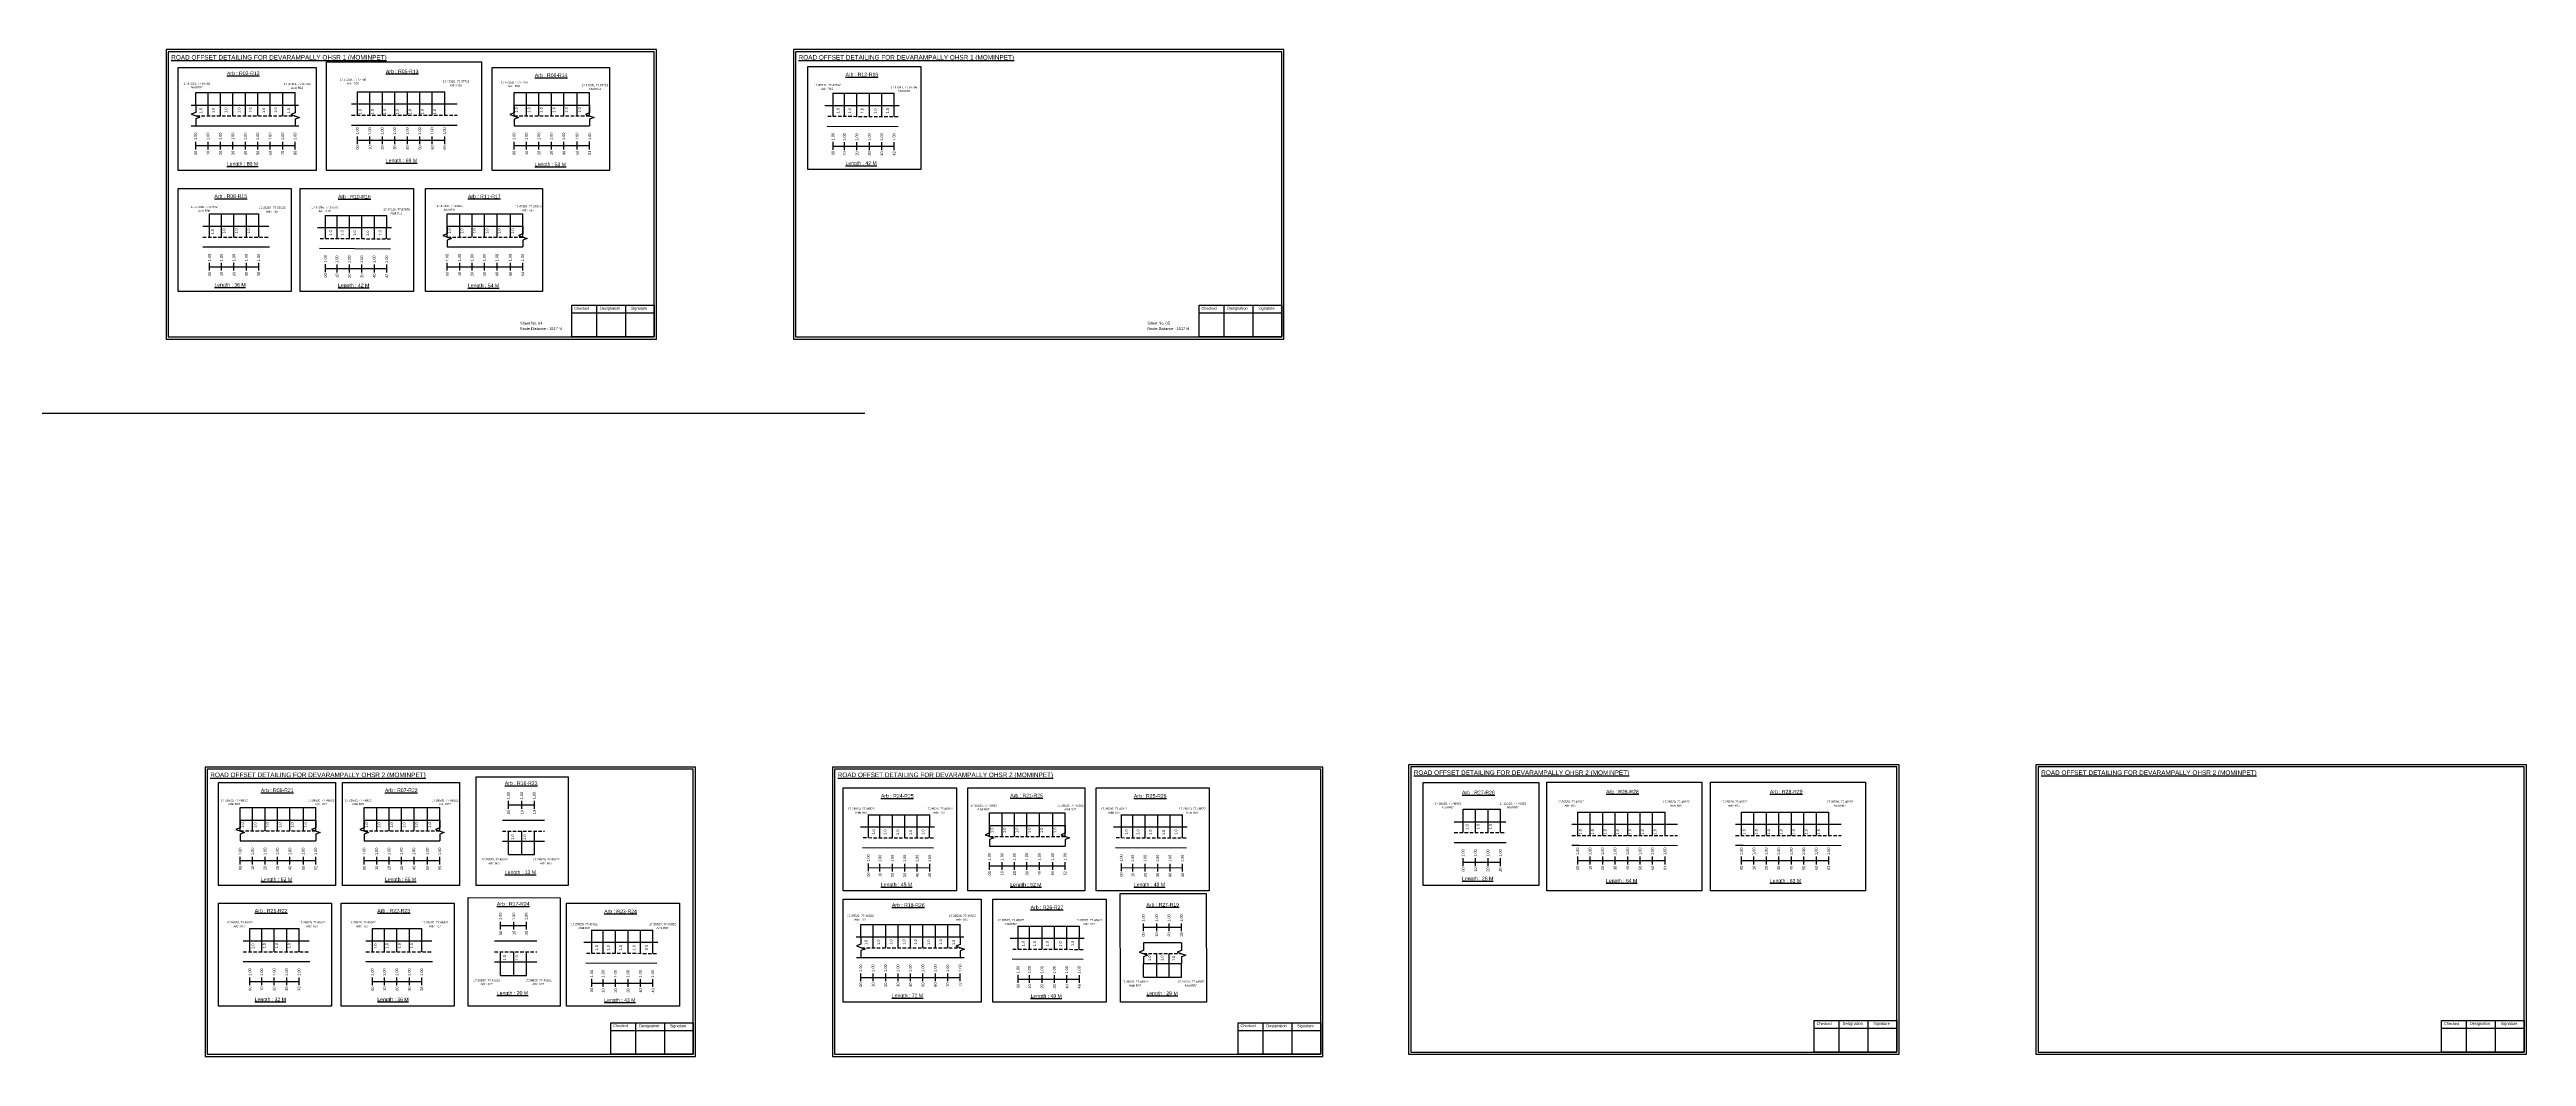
# Model space of a CAD drawing. Header units: inches. Extents: x -117 to 51867, y -12715 to 3423.
# Drawn here: x 16415 to 19124, y -3161 to -2059 of the extents above; entities that cross this region are included whole.
import ezdxf

# ---------------------------------------------------------------- set-up
doc = ezdxf.new("R2010")
doc.units = ezdxf.units.IN
doc.header["$MEASUREMENT"] = 0
doc.linetypes.add('DASHED2', pattern=[0.375, 0.25, -0.125])
doc.layers.add('PDF_Geometry', color=7, linetype='Continuous')
doc.layers.add('PDF_Text', color=5, linetype='Continuous')
doc.styles.add('PDF Arial', font='arial.ttf')
doc.styles.get("Standard").update_dxf_attribs({"font": 'arial.ttf'})

msp = doc.modelspace()

# ---------------------------------------------------------------- linework, layer by layer
at = {"color": 5}
for p, q in [((16574.5, -2106.6), (16683.3, -2106.6)), ((16751.5, -2105.8), (16846.9, -2105.8)), ((16922.8, -2106.6), (17005.4, -2106.6)), ((17271.6, -2107.3), (17338.6, -2107.3)), ((16589.7, -2239.2), (16643.6, -2239.2)), ((16716.6, -2241.1), (16783.5, -2241.1)), ((16849.7, -2239.2), (16932.3, -2239.2)), ((16623.2, -2889), (16705.9, -2889)), ((16758.9, -2889), (16841.6, -2889)), ((17310.4, -2896.7), (17377.3, -2896.7)), ((17442.9, -2894.8), (17525.5, -2894.8)), ((17587, -2896.7), (17653.9, -2896.7)), ((17960.8, -2890.8), (18001.6, -2890.8)), ((18086.2, -2893.9), (18181.6, -2893.9)), ((18265.2, -2893.9), (18360.7, -2893.9)), ((16916.7, -2940.3), (16944.9, -2940.3)), ((16633.8, -3021.1), (16687.7, -3021.1)), ((16768, -3021.1), (16821.8, -3021.1)), ((17007.7, -3023), (17074.6, -3023)), ((17302, -3016.7), (17410.8, -3016.7)), ((17474.1, -3018.6), (17541, -3018.6)), ((16908, -3072.5), (16936.2, -3072.5)), ((17611, -3074.3), (17652.9, -3074.3))]:
    msp.add_line(p, q, dxfattribs=at)
for p, q in [((16574.5, -2120.2), (16574.5, -2106.6)), ((16588.1, -2132.1), (16588.1, -2106.6)), ((16601.7, -2132.1), (16601.7, -2106.6)), ((16615.3, -2132.1), (16615.3, -2106.6)), ((16628.9, -2132.1), (16628.9, -2106.6)), ((16642.5, -2132.1), (16642.5, -2106.6)), ((16656.1, -2132.1), (16656.1, -2106.6)), ((16669.7, -2132.1), (16669.7, -2106.6)), ((16683.3, -2120.2), (16683.3, -2106.6)), ((16751.5, -2131.3), (16751.5, -2105.8)), ((16765.1, -2131.3), (16765.1, -2105.8)), ((16778.7, -2131.3), (16778.7, -2105.8)), ((16792.3, -2131.3), (16792.3, -2105.8)), ((16806.1, -2131.3), (16806.1, -2105.8)), ((16819.7, -2131.3), (16819.7, -2105.8)), ((16833.3, -2131.3), (16833.3, -2105.8)), ((16846.9, -2131.3), (16846.9, -2105.8)), ((16922.8, -2132.1), (16922.8, -2106.6)), ((16936.4, -2132.1), (16936.4, -2106.6)), ((16950, -2132.1), (16950, -2106.6)), ((16963.6, -2132.1), (16963.6, -2106.6)), ((16977.2, -2132.1), (16977.2, -2106.6)), ((16991.8, -2132.1), (16991.8, -2106.6)), ((17005.4, -2132.1), (17005.4, -2106.6)), ((17271.6, -2132.5), (17271.6, -2107)), ((17284.2, -2132.6), (17284.2, -2107.3)), ((17297.8, -2132.6), (17297.8, -2107.3)), ((17311.4, -2132.6), (17311.4, -2107.3)), ((17325, -2132.8), (17325, -2107.3)), ((17338.3, -2132.8), (17338.6, -2107.3)), ((16569.5, -2120.2), (16687.1, -2120.2)), ((16860.5, -2119.4), (16745.1, -2119.4)), ((16922.8, -2120.2), (17005.4, -2120.2)), ((17343.8, -2120.9), (17262.8, -2120.9)), ((16569.6, -2142.9), (16687.4, -2142.9)), ((16745.1, -2142.1), (16753.1, -2142.1)), ((16753.1, -2142.1), (16860.5, -2142.4)), ((16922.8, -2142.9), (17005.4, -2142.9)), ((17265.1, -2143.2), (17342.8, -2143.6)), ((16589.7, -2264.7), (16589.7, -2239.2)), ((16602.8, -2264.7), (16602.8, -2239.2)), ((16616.4, -2264.7), (16616.4, -2239.2)), ((16630, -2264.7), (16630, -2239.2)), ((16643.6, -2264.7), (16643.6, -2239.2)), ((16716.6, -2266.3), (16716.6, -2240.8)), ((16729.1, -2266.3), (16729.1, -2241.1)), ((16742.7, -2266.4), (16742.7, -2241.1)), ((16756.3, -2266.3), (16756.3, -2241.1)), ((16769.9, -2266.6), (16769.9, -2241.1)), ((16783.3, -2266.6), (16783.5, -2241.1)), ((16849.7, -2264.7), (16849.7, -2239.2)), ((16863.3, -2264.7), (16863.3, -2239.2)), ((16876.9, -2264.7), (16876.9, -2239.2)), ((16890.5, -2264.7), (16890.5, -2239.2)), ((16904.1, -2264.7), (16904.1, -2239.2)), ((16918.7, -2264.7), (16918.7, -2239.2)), ((16932.3, -2264.7), (16932.3, -2239.2)), ((16582.4, -2252.8), (16654.4, -2252.8)), ((16582.4, -2275.5), (16655.4, -2275.5)), ((16788.8, -2254.7), (16707.8, -2254.7)), ((16849.7, -2252.8), (16932.3, -2252.8)), ((16849.7, -2275.5), (16932.3, -2275.5)), ((16710, -2276.9), (16787.7, -2277.4)), ((13805.4, -2457.2), (17306.5, -2457.2)), ((16623.2, -2914.5), (16623.2, -2889)), ((16636.8, -2914.5), (16636.8, -2889)), ((16650.4, -2914.5), (16650.4, -2889)), ((16664, -2914.5), (16664, -2889)), ((16677.6, -2914.5), (16677.6, -2889)), ((16692.3, -2914.5), (16692.3, -2889)), ((16705.9, -2914.5), (16705.9, -2889)), ((16758.9, -2914.5), (16758.9, -2889)), ((16772.5, -2914.5), (16772.5, -2889)), ((16786.1, -2914.5), (16786.1, -2889)), ((16799.7, -2914.5), (16799.7, -2889)), ((16813.3, -2914.5), (16813.3, -2889)), ((16828, -2914.5), (16828, -2889)), ((16841.6, -2914.5), (16841.6, -2889)), ((17310.4, -2921.9), (17310.4, -2896.4)), ((17322.9, -2922), (17322.9, -2896.7)), ((17336.5, -2922), (17336.5, -2896.7)), ((17350.1, -2922), (17350.1, -2896.7)), ((17363.7, -2922.2), (17363.7, -2896.7)), ((17377.1, -2922.2), (17377.3, -2896.7)), ((17442.9, -2920.4), (17442.9, -2894.8)), ((17456.5, -2920.4), (17456.5, -2894.8)), ((17470.1, -2920.4), (17470.1, -2894.8)), ((17483.7, -2920.4), (17483.7, -2894.8)), ((17497.3, -2920.4), (17497.3, -2894.8)), ((17511.9, -2920.4), (17511.9, -2894.8)), ((17525.5, -2920.4), (17525.5, -2894.8)), ((17587, -2921.9), (17587, -2896.4)), ((17599.5, -2922), (17599.5, -2896.7)), ((17613.1, -2922), (17613.1, -2896.7)), ((17626.7, -2922), (17626.7, -2896.7)), ((17640.3, -2922.2), (17640.3, -2896.7)), ((17653.7, -2922.2), (17653.9, -2896.7)), ((17960.8, -2916.3), (17960.8, -2890.8)), ((17974.4, -2916.3), (17974.4, -2890.8)), ((17988, -2916.3), (17988, -2890.8)), ((18001.6, -2916.3), (18001.6, -2890.8)), ((18086.2, -2919.4), (18086.2, -2893.9)), ((18099.8, -2919.4), (18099.8, -2893.9)), ((18113.4, -2919.4), (18113.4, -2893.9)), ((18127, -2919.4), (18127, -2893.9)), ((18140.8, -2919.4), (18140.8, -2893.9)), ((18154.4, -2919.4), (18154.4, -2893.9)), ((18168, -2919.4), (18168, -2893.9)), ((18181.6, -2919.4), (18181.6, -2893.9)), ((18265.2, -2919.4), (18265.2, -2893.9)), ((18278.8, -2919.4), (18278.8, -2893.9)), ((18292.4, -2919.4), (18292.4, -2893.9)), ((18306, -2919.4), (18306, -2893.9)), ((18319.9, -2919.4), (18319.9, -2893.9)), ((18333.5, -2919.4), (18333.5, -2893.9)), ((18347.1, -2919.4), (18347.1, -2893.9)), ((18360.7, -2919.4), (18360.7, -2893.9)), ((16623.2, -2902.6), (16705.9, -2902.6)), ((16623.2, -2925.3), (16705.9, -2925.3)), ((16758.9, -2902.6), (16841.6, -2902.6)), ((16758.9, -2925.3), (16841.6, -2925.3)), ((16956.2, -2902.9), (16910.1, -2902.9)), ((16910.1, -2925.6), (16942.2, -2925.6)), ((16916.7, -2940.3), (16916.7, -2914.8)), ((16931.3, -2940.3), (16931.3, -2914.8)), ((16942.2, -2925.6), (16956.2, -2925.6)), ((16944.9, -2940.3), (16944.9, -2914.8)), ((17382.6, -2910.4), (17301.6, -2910.4)), ((17442.9, -2908.5), (17525.5, -2908.5)), ((17659.1, -2910.4), (17578.2, -2910.4)), ((17951, -2904.4), (18007.4, -2904.4)), ((18195.2, -2907.6), (18079.8, -2907.6)), ((18374.3, -2907.6), (18258.8, -2907.6)), ((17303.9, -2932.6), (17381.6, -2933)), ((17442.9, -2931.2), (17525.5, -2931.2)), ((17580.4, -2932.6), (17658.1, -2933)), ((17951, -2927.1), (18007.7, -2927.2)), ((18079.8, -2930.2), (18087.8, -2930.2)), ((18087.8, -2930.2), (18195.2, -2930.5)), ((18258.8, -2930.2), (18266.9, -2930.2)), ((18266.9, -2930.2), (18374.3, -2930.5)), ((16633.8, -3046.7), (16633.8, -3021.1)), ((16646.9, -3046.7), (16646.9, -3021.1)), ((16660.5, -3046.7), (16660.5, -3021.1)), ((16674.1, -3046.7), (16674.1, -3021.1)), ((16687.7, -3046.7), (16687.7, -3021.1)), ((16768, -3046.7), (16768, -3021.1)), ((16781, -3046.7), (16781, -3021.1)), ((16794.6, -3046.7), (16794.6, -3021.1)), ((16808.2, -3046.7), (16808.2, -3021.1)), ((16821.8, -3046.7), (16821.8, -3021.1)), ((17007.7, -3048.2), (17007.7, -3022.7)), ((17020.2, -3048.3), (17020.2, -3023)), ((17033.8, -3048.3), (17033.8, -3023)), ((17047.4, -3048.3), (17047.4, -3023)), ((17061, -3048.5), (17061, -3023)), ((17074.4, -3048.5), (17074.6, -3023)), ((17297, -3030.4), (17414.6, -3030.3)), ((17302, -3030.4), (17302, -3016.7)), ((17315.6, -3042.3), (17315.6, -3016.7)), ((17329.2, -3042.3), (17329.2, -3016.7)), ((17342.8, -3042.3), (17342.8, -3016.7)), ((17356.4, -3042.3), (17356.4, -3016.7)), ((17370, -3042.3), (17370, -3016.7)), ((17383.6, -3042.3), (17383.6, -3016.7)), ((17397.2, -3042.3), (17397.2, -3016.7)), ((17410.8, -3030.4), (17410.8, -3016.7)), ((17546.3, -3032.3), (17465.3, -3032.3)), ((17474.1, -3043.9), (17474.1, -3018.3)), ((17486.6, -3043.9), (17486.6, -3018.6)), ((17500.2, -3044), (17500.2, -3018.6)), ((17513.8, -3043.9), (17513.8, -3018.6)), ((17527.4, -3044.2), (17527.4, -3018.6)), ((17540.8, -3044.1), (17541, -3018.6)), ((16626.5, -3034.8), (16698.5, -3034.8)), ((16626.5, -3057.5), (16699.5, -3057.5)), ((16760.7, -3034.8), (16832.7, -3034.8)), ((16760.7, -3057.5), (16833.7, -3057.5)), ((16947.5, -3035), (16901.4, -3035)), ((16901.4, -3057.7), (16933.5, -3057.7)), ((16908, -3072.5), (16908, -3046.9)), ((16922.6, -3072.5), (16922.6, -3046.9)), ((16933.5, -3057.7), (16947.5, -3057.7)), ((16936.2, -3072.5), (16936.2, -3046.9)), ((17079.8, -3036.7), (16998.9, -3036.7)), ((17001.1, -3058.9), (17078.8, -3059.3)), ((17297.1, -3053.1), (17414.9, -3053.1)), ((17467.5, -3054.5), (17545.2, -3054.9)), ((17652.9, -3036.8), (17611, -3036.8)), ((17611, -3059.5), (17636.6, -3059.5)), ((17611, -3074.3), (17611, -3059.5)), ((17625.7, -3074.3), (17625.7, -3048.7)), ((17636.6, -3059.5), (17652.9, -3059.5)), ((17639.3, -3074.3), (17639.3, -3048.7)), ((17652.9, -3074.3), (17652.9, -3059.5))]:
    msp.add_line(p, q)
at = {"linetype": 'DASHED2', "ltscale": 15}
for p, q in [((16575.3, -2132.1), (16683.3, -2132.1)), ((16745.1, -2131.3), (16860.5, -2131.3)), ((16922.8, -2132.1), (17005.4, -2132.1)), ((17265.8, -2132.4), (17344.1, -2132.8)), ((16582.4, -2264.7), (16654.9, -2264.7)), ((16710.7, -2266.1), (16789, -2266.6)), ((16849.7, -2264.7), (16932.3, -2264.7)), ((16623.2, -2914.5), (16705.9, -2914.5)), ((16758.9, -2914.5), (16841.6, -2914.5)), ((16910.1, -2914.8), (16956.2, -2914.8)), ((17304.6, -2921.8), (17382.8, -2922.2)), ((17442.9, -2920.4), (17525.5, -2920.4)), ((17581.1, -2921.8), (17659.4, -2922.2)), ((17951.1, -2916.3), (18007.4, -2916.3)), ((18079.8, -2919.4), (18195.2, -2919.4)), ((18258.8, -2919.4), (18374.3, -2919.4)), ((16626.5, -3046.7), (16699, -3046.7)), ((16760.7, -3046.7), (16833.2, -3046.7)), ((16901.4, -3046.9), (16947.5, -3046.9)), ((17001.8, -3048.1), (17080.1, -3048.5)), ((17302.7, -3042.3), (17410.8, -3042.3)), ((17468.2, -3043.7), (17546.5, -3044.1)), ((17611, -3048.7), (17652.9, -3048.7))]:
    msp.add_line(p, q, dxfattribs=at)
at = {"color": 217, "true_color": 0x93278f}
for p, q in [((16574.5, -2168.8), (16574.5, -2160.3)), ((16574.5, -2164.5), (16683.3, -2164.5)), ((16588.1, -2168.8), (16588.1, -2160.3)), ((16601.7, -2168.8), (16601.7, -2160.3)), ((16615.3, -2168.8), (16615.3, -2160.3)), ((16628.9, -2168.8), (16628.9, -2160.3)), ((16642.5, -2168.8), (16642.5, -2160.3)), ((16656.1, -2168.8), (16656.1, -2160.3)), ((16669.7, -2168.8), (16669.7, -2160.3)), ((16683.3, -2168.8), (16683.3, -2160.3)), ((16751.5, -2163), (16751.5, -2154.5)), ((16751.5, -2158.7), (16846.9, -2158.7)), ((16765.1, -2163), (16765.1, -2154.5)), ((16778.7, -2163), (16778.7, -2154.5)), ((16792.3, -2163), (16792.3, -2154.5)), ((16806.1, -2163), (16806.1, -2154.5)), ((16819.7, -2163), (16819.7, -2154.5)), ((16833.3, -2163), (16833.3, -2154.5)), ((16846.9, -2163), (16846.9, -2154.5)), ((16922.8, -2168.8), (16922.8, -2160.3)), ((16922.8, -2164.5), (17005.4, -2164.5)), ((16936.4, -2168.8), (16936.4, -2160.3)), ((16950, -2168.8), (16950, -2160.3)), ((16963.6, -2168.8), (16963.6, -2160.3)), ((16977.2, -2168.8), (16977.2, -2160.3)), ((16991.8, -2168.8), (16991.8, -2160.2)), ((17005.4, -2168.8), (17005.4, -2160.2)), ((17271.6, -2169.1), (17271.6, -2160.6)), ((17271.6, -2165.2), (17338.6, -2165.2)), ((17284.2, -2169.5), (17284.2, -2161)), ((17297.8, -2169.5), (17297.8, -2161)), ((17311.4, -2169.5), (17311.4, -2161)), ((17325, -2169.5), (17325, -2161)), ((17338.6, -2169.5), (17338.6, -2161)), ((16589.7, -2301.4), (16589.7, -2292.9)), ((16589.7, -2297.1), (16643.6, -2297.1)), ((16602.8, -2301.4), (16602.8, -2292.9)), ((16616.4, -2301.4), (16616.4, -2292.9)), ((16630, -2301.4), (16630, -2292.9)), ((16643.6, -2301.4), (16643.6, -2292.9)), ((16716.6, -2302.9), (16716.6, -2294.3)), ((16716.6, -2299), (16783.5, -2299)), ((16729.1, -2303.3), (16729.1, -2294.7)), ((16742.7, -2303.3), (16742.7, -2294.7)), ((16756.3, -2303.3), (16756.3, -2294.7)), ((16769.9, -2303.3), (16769.9, -2294.7)), ((16783.5, -2303.3), (16783.5, -2294.7)), ((16849.7, -2301.4), (16849.7, -2292.9)), ((16849.7, -2297.1), (16932.3, -2297.1)), ((16863.3, -2301.4), (16863.3, -2292.9)), ((16876.9, -2301.4), (16876.9, -2292.9)), ((16890.5, -2301.4), (16890.5, -2292.9)), ((16904.1, -2301.4), (16904.1, -2292.9)), ((16918.7, -2301.4), (16918.7, -2292.9)), ((16932.3, -2301.4), (16932.3, -2292.9)), ((16916.7, -2890.2), (16916.7, -2881.6)), ((16916.7, -2885.9), (16944.9, -2885.9)), ((16931.3, -2890.2), (16931.3, -2881.6)), ((16944.9, -2890.2), (16944.9, -2881.6)), ((16623.2, -2951.2), (16623.2, -2942.7)), ((16623.2, -2947), (16705.9, -2946.9)), ((16636.8, -2951.2), (16636.8, -2942.7)), ((16650.4, -2951.2), (16650.4, -2942.7)), ((16664, -2951.2), (16664, -2942.7)), ((16677.6, -2951.2), (16677.6, -2942.7)), ((16692.3, -2951.2), (16692.3, -2942.7)), ((16705.9, -2951.2), (16705.9, -2942.7)), ((16758.9, -2951.2), (16758.9, -2942.7)), ((16758.9, -2947), (16841.6, -2946.9)), ((16772.5, -2951.2), (16772.5, -2942.7)), ((16786.1, -2951.2), (16786.1, -2942.7)), ((16799.7, -2951.2), (16799.7, -2942.7)), ((16813.3, -2951.2), (16813.3, -2942.7)), ((16828, -2951.2), (16828, -2942.7)), ((16841.6, -2951.2), (16841.6, -2942.7)), ((17310.4, -2958.5), (17310.4, -2950)), ((17322.9, -2958.9), (17322.9, -2950.4)), ((17336.5, -2958.9), (17336.5, -2950.4)), ((17350.1, -2958.9), (17350.1, -2950.4)), ((17363.7, -2958.9), (17363.7, -2950.4)), ((17377.3, -2958.9), (17377.3, -2950.4)), ((17442.9, -2957.1), (17442.9, -2948.5)), ((17442.9, -2952.8), (17525.5, -2952.8)), ((17456.5, -2957.1), (17456.5, -2948.5)), ((17470.1, -2957.1), (17470.1, -2948.5)), ((17483.7, -2957.1), (17483.7, -2948.5)), ((17497.3, -2957.1), (17497.3, -2948.5)), ((17511.9, -2957), (17511.9, -2948.5)), ((17525.5, -2957), (17525.5, -2948.5)), ((17587, -2958.5), (17587, -2950)), ((17599.5, -2958.9), (17599.5, -2950.4)), ((17613.1, -2958.9), (17613.1, -2950.4)), ((17626.7, -2958.9), (17626.7, -2950.4)), ((17640.3, -2958.9), (17640.3, -2950.4)), ((17653.9, -2958.9), (17653.9, -2950.4)), ((17960.8, -2953), (17960.8, -2944.4)), ((17960.8, -2948.7), (18001.6, -2948.7)), ((17974.4, -2953), (17974.4, -2944.4)), ((17988, -2953), (17988, -2944.4)), ((18001.6, -2953), (18001.6, -2944.4)), ((18086.2, -2951.1), (18086.2, -2942.6)), ((18086.2, -2946.9), (18181.6, -2946.8)), ((18099.8, -2951.1), (18099.8, -2942.6)), ((18113.4, -2951.1), (18113.4, -2942.6)), ((18127, -2951.1), (18127, -2942.6)), ((18140.8, -2951.1), (18140.8, -2942.6)), ((18154.4, -2951.1), (18154.4, -2942.6)), ((18168, -2951.1), (18168, -2942.6)), ((18181.6, -2951.1), (18181.6, -2942.6)), ((18265.2, -2951.1), (18265.2, -2942.6)), ((18265.2, -2946.9), (18360.7, -2946.8)), ((18278.8, -2951.1), (18278.8, -2942.6)), ((18292.4, -2951.1), (18292.4, -2942.6)), ((18306, -2951.1), (18306, -2942.6)), ((18319.9, -2951.1), (18319.9, -2942.6)), ((18333.5, -2951.1), (18333.5, -2942.6)), ((18347.1, -2951.1), (18347.1, -2942.6)), ((18360.7, -2951.1), (18360.7, -2942.6)), ((17310.4, -2954.7), (17377.3, -2954.6)), ((17587, -2954.7), (17653.9, -2954.6)), ((16908, -3022.3), (16908, -3013.8)), ((16908, -3018), (16936.2, -3018)), ((16922.6, -3022.3), (16922.6, -3013.8)), ((16936.2, -3022.3), (16936.2, -3013.8)), ((17611, -3024.1), (17611, -3015.6)), ((17611, -3019.8), (17652.9, -3019.8)), ((17625.7, -3024.1), (17625.7, -3015.6)), ((17639.3, -3024.1), (17639.3, -3015.6)), ((17652.9, -3024.1), (17652.9, -3015.6)), ((16633.8, -3083.4), (16633.8, -3074.8)), ((16633.8, -3079.1), (16687.7, -3079.1)), ((16646.9, -3083.4), (16646.9, -3074.8)), ((16660.5, -3083.4), (16660.5, -3074.8)), ((16674.1, -3083.4), (16674.1, -3074.8)), ((16687.7, -3083.4), (16687.7, -3074.8)), ((16768, -3083.4), (16768, -3074.8)), ((16768, -3079.1), (16821.8, -3079.1)), ((16781, -3083.4), (16781, -3074.8)), ((16794.6, -3083.4), (16794.6, -3074.8)), ((16808.2, -3083.4), (16808.2, -3074.8)), ((16821.8, -3083.4), (16821.8, -3074.8)), ((17007.7, -3084.9), (17007.7, -3076.3)), ((17007.7, -3081), (17074.6, -3081)), ((17020.2, -3085.2), (17020.2, -3076.7)), ((17033.8, -3085.2), (17033.8, -3076.7)), ((17047.4, -3085.2), (17047.4, -3076.7)), ((17061, -3085.2), (17061, -3076.7)), ((17074.6, -3085.2), (17074.6, -3076.7)), ((17302, -3079), (17302, -3070.4)), ((17302, -3074.7), (17410.8, -3074.7)), ((17315.6, -3079), (17315.6, -3070.4)), ((17329.2, -3079), (17329.2, -3070.4)), ((17342.8, -3079), (17342.8, -3070.4)), ((17356.4, -3079), (17356.4, -3070.4)), ((17370, -3079), (17370, -3070.4)), ((17383.6, -3079), (17383.6, -3070.4)), ((17397.2, -3079), (17397.2, -3070.4)), ((17410.8, -3079), (17410.8, -3070.4)), ((17474.1, -3080.5), (17474.1, -3071.9)), ((17474.1, -3076.6), (17541, -3076.6)), ((17486.6, -3080.8), (17486.6, -3072.3)), ((17500.2, -3080.8), (17500.2, -3072.3)), ((17513.8, -3080.8), (17513.8, -3072.3)), ((17527.4, -3080.8), (17527.4, -3072.3)), ((17541, -3080.8), (17541, -3072.3))]:
    msp.add_line(p, q, dxfattribs=at)
for points in [[(16555.3, -2079.1), (16706.1, -2079.1), (16706.1, -2191.8), (16555.3, -2191.8)], [(16717.6, -2072.9), (16887.2, -2072.9), (16887.2, -2191.8), (16717.6, -2191.8)], [(16898.9, -2079.1), (17027, -2079.1), (17027, -2191.8), (16898.9, -2191.8)], [(17243.9, -2077.9), (17367.7, -2077.9), (17367.7, -2190.6), (17243.9, -2190.6)], [(16555.3, -2211.7), (16679.1, -2211.7), (16679.1, -2324.4), (16555.3, -2324.4)], [(16688.9, -2211.7), (16812.7, -2211.7), (16812.7, -2324.4), (16688.9, -2324.4)], [(16825.8, -2211.7), (16953.9, -2211.7), (16953.9, -2324.4), (16825.8, -2324.4)], [(16599.4, -2861.5), (16727.5, -2861.5), (16727.5, -2974.2), (16599.4, -2974.2)], [(16735, -2861.5), (16863.1, -2861.5), (16863.1, -2974.2), (16735, -2974.2)], [(16881.3, -2855.3), (16982, -2855.4), (16982, -2974.2), (16881.3, -2974.1)], [(17282.7, -2867.3), (17406.5, -2867.3), (17406.5, -2980), (17282.7, -2980)], [(17419, -2867.3), (17547.1, -2867.3), (17547.1, -2980), (17419, -2980)], [(17559.3, -2867.3), (17683.1, -2867.3), (17683.1, -2980), (17559.3, -2980)], [(17916.9, -2861.4), (18043.7, -2861.4), (18043.7, -2974.1), (17916.9, -2974.1)], [(18052.3, -2861.1), (18221.9, -2861.1), (18221.9, -2979.9), (18052.3, -2979.9)], [(18231.3, -2861.1), (18400.9, -2861.1), (18400.9, -2979.9), (18231.3, -2979.9)], [(16599.4, -2993.6), (16723.2, -2993.6), (16723.2, -3106.3), (16599.4, -3106.3)], [(16733.5, -2993.6), (16857.3, -2993.6), (16857.3, -3106.3), (16733.5, -3106.3)], [(16872.5, -2987.4), (16973.3, -2987.5), (16973.3, -3106.3), (16872.5, -3106.2)], [(16980, -2993.6), (17103.8, -2993.6), (17103.8, -3106.3), (16980, -3106.3)], [(17282.7, -2989.3), (17433.6, -2989.3), (17433.6, -3101.9), (17282.7, -3101.9)], [(17446.4, -2989.3), (17570.2, -2989.3), (17570.2, -3101.9), (17446.4, -3101.9)], [(17585.6, -2983.1), (17679.8, -2983.1), (17680.1, -3101.9), (17585.9, -3101.9)]]:
    msp.add_lwpolyline(points, close=True)
at = {"linetype": 'Continuous'}
for points in [[(16574.5, -2119.9), (16574.5, -2128.4), (16569.7, -2130.1), (16579.2, -2133.6), (16574.5, -2135.3), (16574.5, -2142.6)], [(16683.3, -2120.2), (16683.3, -2128.7), (16678.6, -2130.4), (16688, -2133.8), (16683.3, -2135.6), (16683.3, -2142.9)], [(16922.8, -2120.2), (16922.8, -2128.7), (16918, -2130.4), (16927.5, -2133.8), (16922.8, -2135.6), (16922.8, -2142.9)], [(17005.4, -2120.2), (17005.4, -2128.7), (17000.7, -2130.4), (17010.2, -2133.8), (17005.4, -2135.6), (17005.4, -2142.9)], [(16849.7, -2252.8), (16849.7, -2261.3), (16844.9, -2263), (16854.4, -2266.4), (16849.7, -2268.2), (16849.7, -2275.5)], [(16932.3, -2252.8), (16932.3, -2261.3), (16927.6, -2263), (16937.1, -2266.4), (16932.3, -2268.2), (16932.3, -2275.5)], [(16623.2, -2902.6), (16623.2, -2911.1), (16618.5, -2912.8), (16628, -2916.3), (16623.2, -2918), (16623.2, -2925.3)], [(16705.9, -2902.6), (16705.9, -2911.1), (16701.1, -2912.8), (16710.6, -2916.3), (16705.9, -2918), (16705.9, -2925.3)], [(16758.9, -2902.6), (16758.9, -2911.1), (16754.2, -2912.8), (16763.6, -2916.3), (16758.9, -2918), (16758.9, -2925.3)], [(16841.6, -2902.6), (16841.6, -2911.1), (16836.8, -2912.8), (16846.3, -2916.3), (16841.6, -2918), (16841.6, -2925.3)], [(17442.9, -2908.5), (17442.9, -2916.9), (17438.1, -2918.6), (17447.6, -2922.1), (17442.9, -2923.8), (17442.9, -2931.2)], [(17525.5, -2908.5), (17525.5, -2916.9), (17520.8, -2918.6), (17530.3, -2922.1), (17525.5, -2923.8), (17525.5, -2931.2)], [(17301.9, -3030.1), (17301.9, -3038.5), (17297.2, -3040.3), (17306.7, -3043.7), (17301.9, -3045.4), (17301.9, -3052.8)], [(17410.8, -3030.4), (17410.8, -3038.8), (17406, -3040.5), (17415.5, -3044), (17410.8, -3045.7), (17410.8, -3053.1)], [(17611, -3036.8), (17611, -3045.3), (17606.3, -3047), (17615.8, -3050.4), (17611, -3052.2), (17611, -3059.5)], [(17652.9, -3036.9), (17652.9, -3045.3), (17648.1, -3047.1), (17657.6, -3050.5), (17652.9, -3052.3), (17652.9, -3059.6)]]:
    msp.add_lwpolyline(points, dxfattribs=at)
at = {"layer": 'PDF_Geometry'}
for points in [[(16542.1, -2059.4), (16542.1, -2376.2), (17078.5, -2376.2), (17078.5, -2059.4)], [(16544.4, -2061.8), (16544.4, -2373.7), (17076.1, -2373.7), (17076.1, -2061.8)], [(17228.2, -2059.4), (17228.2, -2376.2), (17764.7, -2376.2), (17764.7, -2059.4)], [(17230.6, -2061.8), (17230.6, -2373.7), (17762.3, -2373.7), (17762.3, -2061.8)], [(16584.8, -2844.6), (16584.8, -3161.3), (17121.2, -3161.3), (17121.2, -2844.6)], [(17270.9, -2844.6), (17270.9, -3161.3), (17807.4, -3161.3), (17807.4, -2844.6)], [(17901.1, -2842.1), (17901.1, -3158.8), (18437.6, -3158.8), (18437.6, -2842.1)], [(17903.4, -2844.5), (17903.4, -3156.4), (18435.2, -3156.4), (18435.2, -2844.5)], [(18587.3, -2842.1), (18587.3, -3158.8), (19123.8, -3158.8), (19123.8, -2842.1)], [(18589.6, -2844.5), (18589.6, -3156.4), (19121.4, -3156.4), (19121.4, -2844.5)], [(16587.1, -2846.9), (16587.1, -3158.8), (17118.8, -3158.8), (17118.8, -2846.9)], [(17273.3, -2846.9), (17273.3, -3158.8), (17805, -3158.8), (17805, -2846.9)]]:
    msp.add_lwpolyline(points, close=True, dxfattribs=at)
at = {"layer": 'PDF_Geometry', "color": 242, "true_color": 0xcc1f26}
for points in [[(17076.1, -2373.8), (16985.8, -2373.8), (16985.8, -2339.2), (17076.1, -2339.2)], [(17762.3, -2373.8), (17672, -2373.8), (17672, -2339.2), (17762.3, -2339.2)], [(17118.8, -3158.9), (17028.5, -3158.9), (17028.5, -3124.3), (17118.8, -3124.3)], [(17805, -3158.9), (17714.7, -3158.9), (17714.7, -3124.3), (17805, -3124.3)], [(18435.2, -3156.5), (18344.8, -3156.5), (18344.8, -3121.9), (18435.2, -3121.9)], [(19121.4, -3156.5), (19031, -3156.5), (19031, -3121.9), (19121.4, -3121.9)]]:
    msp.add_lwpolyline(points, close=True, dxfattribs=at)
for points in [[(16985.8, -2347.6), (17076.1, -2347.6)], [(17012.8, -2339.2), (17012.8, -2373.8)], [(17044.5, -2339.2), (17044.5, -2373.8)], [(17672, -2347.6), (17762.3, -2347.6)], [(17698.9, -2339.2), (17698.9, -2373.8)], [(17730.7, -2339.2), (17730.7, -2373.8)], [(17028.5, -3132.7), (17118.8, -3132.7)], [(17055.5, -3124.3), (17055.5, -3158.9)], [(17087.2, -3124.3), (17087.2, -3158.9)], [(17714.7, -3132.7), (17805, -3132.7)], [(17741.6, -3124.3), (17741.6, -3158.9)], [(17773.4, -3124.3), (17773.4, -3158.9)], [(18344.8, -3130.3), (18435.2, -3130.3)], [(18371.8, -3121.9), (18371.8, -3156.5)], [(18403.5, -3121.9), (18403.5, -3156.5)], [(19031, -3130.3), (19121.4, -3130.3)], [(19058, -3121.9), (19058, -3156.5)], [(19089.7, -3121.9), (19089.7, -3156.5)]]:
    msp.add_lwpolyline(points, dxfattribs=at)

# ---------------------------------------------------------------- texts
at = {"color": 242, "true_color": 0xcd2027}
for s, height, p in [('%%UROAD OFFSET DETAILING FOR DEVARAMPALLY OHSR 1 (MOMINPET)', 5, (16547.8, -2070.5)), ('%%UArb : R02-R12', 4, (16608.6, -2087.5)), ('%%UArb : R05-R13', 4, (16782.5, -2085.4)), ('%%UArb : R06-R14', 4, (16945.4, -2089.6)), ('%%UROAD OFFSET DETAILING FOR DEVARAMPALLY OHSR 1 (MOMINPET)', 5, (17234, -2070.5)), ('%%UArb : R12-R18', 4, (17285.2, -2088.8)), ('%%ULength : 80 M', 4, (16608.6, -2186.5)), ('%%ULength : 69 M', 4, (16782.5, -2182.9)), ('%%ULength : 53 M', 4, (16945.4, -2187.1)), ('%%ULength : 42 M', 4, (17285.2, -2185.8)), ('%%UArb : R08-R15', 4, (16595, -2221.9)), ('%%UArb : R10-R16', 4, (16730.2, -2222.5)), ('%%UArb : R11-R17', 4, (16872.3, -2222.2)), ('%%ULength : 36 M', 4, (16595, -2318.9)), ('%%ULength : 42 M', 4, (16730.2, -2319.5)), ('%%ULength : 54 M', 4, (16872.3, -2319.7)), ('%%UROAD OFFSET DETAILING FOR DEVARAMPALLY OHSR 2 (MOMINPET)', 5, (16590.5, -2855.6)), ('%%UArb : R06-R21', 4, (16645.8, -2872)), ('%%UArb : R07-R22', 4, (16781.5, -2872)), ('%%UArb : R16-R23', 4, (16912.6, -2864.2)), ('%%UROAD OFFSET DETAILING FOR DEVARAMPALLY OHSR 2 (MOMINPET)', 5, (17276.7, -2855.6)), ('%%UROAD OFFSET DETAILING FOR DEVARAMPALLY OHSR 2 (MOMINPET)', 5, (17906.9, -2853.2)), ('%%UArb : R27-R28', 4, (17959.6, -2874.5)), ('%%UArb : R26-R28', 4, (18117.1, -2873.5)), ('%%UArb : R28-R29', 4, (18296.2, -2873.5)), ('%%UROAD OFFSET DETAILING FOR DEVARAMPALLY OHSR 2 (MOMINPET)', 5, (18593.1, -2853.2)), ('%%UArb : R24-R25', 4, (17324, -2878.2)), ('%%UArb : R21-R25', 4, (17465.5, -2877.8)), ('%%UArb : R25-R26', 4, (17600.6, -2878.2)), ('%%ULength : 52 M', 4, (16645.8, -2969.5)), ('%%ULength : 55 M', 4, (16781.5, -2969.5)), ('%%ULength : 13 M', 4, (16912.6, -2961.7)), ('%%ULength : 45 M', 4, (17324, -2975.2)), ('%%ULength : 52 M', 4, (17465.5, -2975.3)), ('%%ULength : 48 M', 4, (17600.6, -2975.2)), ('%%ULength : 25 M', 4, (17959.6, -2968.5)), ('%%ULength : 64 M', 4, (18117.1, -2971)), ('%%ULength : 63 M', 4, (18296.2, -2971)), ('%%UArb : R21-R22', 4, (16639.1, -3003.8)), ('%%UArb : R22-R23', 4, (16773.2, -3003.8)), ('%%UArb : R17-R24', 4, (16903.9, -2996.3)), ('%%UArb : R23-R24', 4, (17021.3, -3004.5)), ('%%UArb : R18-R26', 4, (17336, -2997.6)), ('%%UArb : R26-R27', 4, (17487.7, -3000.1)), ('%%UArb : R27-R19', 4, (17614.4, -2997.2)), ('%%ULength : 32 M', 4, (16639.1, -3100.8)), ('%%ULength : 36 M', 4, (16773.2, -3100.8)), ('%%ULength : 20 M', 4, (16903.9, -3093.8)), ('%%ULength : 43 M', 4, (17021.3, -3101.5)), ('%%ULength : 72 M', 4, (17336, -3096.6)), ('%%ULength : 49 M', 4, (17487.7, -3097.1)), ('%%ULength : 29 M', 4, (17614.4, -3094.2))]:
    msp.add_text(s, height=height, dxfattribs=at).set_placement(p)
at = {"color": 5}
for s, height, p in [('17.47231, 77.97793', 2.34, (16561.2, -2097.9)), ('Arbit R02', 2.25, (16569, -2102)), ('17.47311, 77.97792', 2.34, (16671, -2098.3)), ('Arbit R12', 2.25, (16678.9, -2102.5)), ('17.47248, 77.97746', 2.34, (16732, -2093.6)), ('Arbit R05', 2.25, (16739.9, -2097.7)), ('17.47316, 77.97752', 2.34, (16844.7, -2095.6)), ('Arbit R13', 2.25, (16852.5, -2099.7)), ('17.47259, 77.97708', 2.34, (16908.5, -2096.5)), ('Arbit R06', 2.25, (16916.3, -2100.6)), ('17.47305, 77.97713', 2.34, (16996.6, -2099.6)), ('Arbit R14', 2.25, (17004.4, -2103.8)), ('17.47311, 77.97792', 2.34, (17250.9, -2099.5)), ('Arbit R12', 2.25, (17258.7, -2103.6)), ('17.47347, 77.97795', 2.34, (17334.6, -2101.9)), ('Arbit R18', 2.25, (17342.4, -2106)), ('17.47266, 77.97632', 2.34, (16569.4, -2232.9)), ('Arbit R08', 2.25, (16577.2, -2237)), ('17.47297, 77.97639', 2.34, (16643.5, -2233.8)), ('Arbit R15', 2.25, (16651.3, -2237.9)), ('17.47295, 77.97870', 2.34, (16701.1, -2233.2)), ('Arbit R10', 2.25, (16708.9, -2237.4)), ('17.47330, 77.97878', 2.34, (16779.6, -2235.7)), ('Arbit R16', 2.25, (16787.4, -2239.8)), ('17.47308, 77.97811', 2.34, (16837.9, -2231.8)), ('Arbit R11', 2.25, (16845.7, -2235.9)), ('17.47359, 77.97810', 2.34, (16923.5, -2232.3)), ('Arbit R17', 2.25, (16931.3, -2236.4)), ('17.26520, 77.46922', 2.34, (16602.1, -2882.1)), ('Arbit R07', 2.25, (16609.9, -2886.2)), ('17.26520, 77.46922', 2.34, (16697.1, -2882.1)), ('Arbit R07', 2.25, (16704.9, -2886.2)), ('17.26520, 77.46922', 2.34, (16737.7, -2882.1)), ('Arbit R07', 2.25, (16745.5, -2886.2)), ('17.26520, 77.46922', 2.34, (16832.7, -2882.1)), ('Arbit R07', 2.25, (16840.5, -2886.2)), ('17.26520, 77.46922', 2.34, (17287.9, -2891.3)), ('Arbit R07', 2.25, (17295.7, -2895.5)), ('17.26520, 77.46922', 2.34, (17373.4, -2891.3)), ('Arbit R07', 2.25, (17381.2, -2895.5)), ('17.26520, 77.46922', 2.34, (17421.7, -2887.9)), ('Arbit R07', 2.25, (17429.5, -2892)), ('17.26520, 77.46922', 2.34, (17516.7, -2887.9)), ('Arbit R07', 2.25, (17524.5, -2892)), ('17.26520, 77.46922', 2.34, (17564.4, -2891.3)), ('Arbit R07', 2.25, (17572.3, -2895.5)), ('17.26520, 77.46922', 2.34, (17649.9, -2891.3)), ('Arbit R07', 2.25, (17657.8, -2895.5)), ('17.26520, 77.46922', 2.34, (17929.6, -2885.7)), ('Arbit R07', 2.25, (17937.4, -2889.8)), ('17.26520, 77.46922', 2.34, (18000.6, -2885.7)), ('Arbit R07', 2.25, (18008.4, -2889.8)), ('17.26520, 77.46922', 2.34, (18063.9, -2883.7)), ('Arbit R07', 2.25, (18071.7, -2887.8)), ('17.26520, 77.46922', 2.34, (18179.4, -2883.7)), ('Arbit R07', 2.25, (18187.2, -2887.8)), ('17.26520, 77.46922', 2.34, (18242.9, -2883.7)), ('Arbit R07', 2.25, (18250.7, -2887.8)), ('17.26520, 77.46922', 2.34, (18358.4, -2883.7)), ('Arbit R07', 2.25, (18366.2, -2887.8)), ('17.26520, 77.46922', 2.34, (16887, -2946.8)), ('Arbit R07', 2.25, (16894.8, -2950.9)), ('17.26520, 77.46922', 2.34, (16943.5, -2946.8)), ('Arbit R07', 2.25, (16951.3, -2950.9)), ('17.26520, 77.46922', 2.34, (17287, -3008.5)), ('17.26520, 77.46922', 2.34, (17398.5, -3008.5)), ('17.26520, 77.46922', 2.34, (16608.1, -3015.7)), ('Arbit R07', 2.25, (16615.9, -3019.9)), ('17.26520, 77.46922', 2.34, (16687.6, -3015.7)), ('Arbit R07', 2.25, (16695.4, -3019.9)), ('17.26520, 77.46922', 2.34, (16742.3, -3015.7)), ('Arbit R07', 2.25, (16750.1, -3019.9)), ('17.26520, 77.46922', 2.34, (16821.8, -3015.7)), ('Arbit R07', 2.25, (16829.6, -3019.9)), ('17.26520, 77.46922', 2.34, (16985.1, -3017.6)), ('Arbit R07', 2.25, (16993, -3021.8)), ('17.26520, 77.46922', 2.34, (17070.6, -3017.6)), ('Arbit R07', 2.25, (17078.5, -3021.8)), ('Arbit R07', 2.25, (17294.8, -3012.6)), ('Arbit R07', 2.25, (17406.3, -3012.6)), ('17.26520, 77.46922', 2.34, (17451.6, -3013.2)), ('Arbit R07', 2.25, (17459.4, -3017.4)), ('17.26520, 77.46922', 2.34, (17537.1, -3013.2)), ('Arbit R07', 2.25, (17544.9, -3017.4)), ('17.26520, 77.46922', 2.34, (16878.3, -3079)), ('Arbit R07', 2.25, (16886.1, -3083.1)), ('17.26520, 77.46922', 2.34, (16934.8, -3079)), ('Arbit R07', 2.25, (16942.6, -3083.1)), ('17.26520, 77.46922', 2.34, (17587.4, -3080.6)), ('Arbit R07', 2.25, (17595.3, -3084.7)), ('17.26520, 77.46922', 2.34, (17648.4, -3080.6)), ('Arbit R07', 2.25, (17656.3, -3084.7))]:
    msp.add_text(s, height=height, dxfattribs=at).set_placement(p)
for p in [(16581.6, -2129.1), (16595.4, -2129), (16609, -2128.7), (16623.3, -2128.7), (16635.9, -2128.6), (16650.4, -2129), (16663.5, -2128.6), (16677.6, -2129.1), (16755.7, -2130.3), (16769.2, -2130.3), (16782.8, -2130.3), (16796.4, -2130.3), (16810.2, -2130.3), (16823.8, -2130.3), (16837.4, -2130.3), (16926.9, -2128.4), (16940.5, -2128.4), (16954.1, -2128.4), (16967.7, -2128.4), (16981.3, -2128.4), (16995.9, -2128.4), (17278.6, -2129.2), (17291.2, -2129.2), (17304.9, -2129.4), (17319.2, -2129.6), (17332.7, -2129.2), (16594.4, -2261.5), (16606.8, -2261), (16620.4, -2261), (16634, -2261), (16723.6, -2263), (16736.1, -2263), (16749.9, -2263.2), (16764.2, -2263.4), (16777.7, -2263), (16853.7, -2261), (16867.3, -2261), (16880.9, -2261), (16894.5, -2261), (16908.1, -2261), (16922.8, -2261), (16627.3, -2910.9), (16640.9, -2910.9), (16654.5, -2910.9), (16668.1, -2910.9), (16681.7, -2910.9), (16696.4, -2910.8), (16763, -2910.9), (16776.6, -2910.9), (16790.2, -2910.9), (16803.8, -2910.9), (16817.4, -2910.9), (16832, -2910.8), (16922.5, -2924), (16935.9, -2924.2), (17317.4, -2918.6), (17330, -2918.6), (17343.7, -2918.8), (17358, -2919), (17371.5, -2918.6), (17446.9, -2916.7), (17460.5, -2916.7), (17474.1, -2916.7), (17487.7, -2916.7), (17501.3, -2916.7), (17516, -2916.7), (17593.9, -2918.6), (17606.5, -2918.6), (17620.2, -2918.8), (17634.6, -2919), (17648.1, -2918.6), (17966.5, -2913), (17978.5, -2912.6), (17992.1, -2912.6), (18090.4, -2918.4), (18103.9, -2918.4), (18117.5, -2918.4), (18131.1, -2918.4), (18144.9, -2918.4), (18158.5, -2918.4), (18172.1, -2918.4), (18269.4, -2918.4), (18282.9, -2918.4), (18296.5, -2918.4), (18310.1, -2918.4), (18323.9, -2918.4), (18337.5, -2918.4), (18351.1, -2918.4), (17309.1, -3039.3), (17322.8, -3039.2), (17336.4, -3038.9), (17350.7, -3038.9), (17363.3, -3038.8), (17377.8, -3039.2), (17390.9, -3038.8), (17405.1, -3039.3), (16638.5, -3043.5), (16650.9, -3043), (16664.5, -3043), (16678.1, -3043), (16772.6, -3043.5), (16785.1, -3043), (16798.7, -3043), (16812.3, -3043), (16913.8, -3056.2), (16927.2, -3056.3), (17014.6, -3045), (17027.2, -3045), (17040.9, -3045.1), (17055.3, -3045.3), (17068.8, -3044.9), (17481.1, -3040.6), (17493.6, -3040.6), (17507.4, -3040.8), (17521.7, -3041), (17535.2, -3040.5), (17619.5, -3056.7), (17633.1, -3056.7), (17645.8, -3056.9)]:
    msp.add_text('1.0', height=3, rotation=90).set_placement(p)
at = {"color": 217, "true_color": 0x93278f}
for s, p in [('1.00', (16575.8, -2158.5)), ('1.00', (16589.4, -2158.5)), ('1.00', (16603, -2158.5)), ('1.00', (16616.6, -2158.5)), ('1.00', (16630.2, -2158.5)), ('1.00', (16643.8, -2158.5)), ('1.00', (16657.4, -2158.5)), ('1.00', (16671, -2158.5)), ('1.00', (16684.6, -2158.5)), ('1.00', (16752.8, -2152.7)), ('00', (16753, -2169)), ('1.00', (16766.4, -2152.7)), ('10', (16766.6, -2169)), ('1.00', (16780, -2152.7)), ('20', (16780.2, -2169)), ('1.00', (16793.6, -2152.7)), ('30', (16793.8, -2169)), ('1.00', (16807.4, -2152.7)), ('40', (16807.6, -2169)), ('1.00', (16821, -2152.7)), ('50', (16821.2, -2169)), ('1.00', (16834.6, -2152.7)), ('60', (16834.8, -2169)), ('1.00', (16848.2, -2152.7)), ('69', (16848.4, -2169)), ('1.00', (16924.1, -2158.5)), ('1.00', (16937.7, -2158.5)), ('1.00', (16951.3, -2158.5)), ('1.00', (16964.9, -2158.5)), ('1.00', (16978.5, -2158.5)), ('1.00', (16993.2, -2158.5)), ('1.00', (17006.8, -2158.5)), ('1.00', (17273, -2158.8)), ('1.00', (17285.5, -2159.2)), ('1.00', (17299.1, -2159.2)), ('1.00', (17312.7, -2159.2)), ('1.00', (17326.3, -2159.2)), ('1.00', (17339.9, -2159.2)), ('00', (16576, -2174.8)), ('10', (16589.6, -2174.8)), ('20', (16603.2, -2174.8)), ('30', (16616.8, -2174.8)), ('40', (16630.4, -2174.8)), ('50', (16644, -2174.8)), ('60', (16657.6, -2174.8)), ('70', (16671.2, -2174.8)), ('80', (16684.8, -2174.8)), ('00', (16924.3, -2174.8)), ('10', (16937.9, -2174.8)), ('20', (16951.5, -2174.8)), ('30', (16965.1, -2174.8)), ('40', (16978.7, -2174.8)), ('50', (16993.3, -2174.8)), ('53', (17006.9, -2174.8)), ('00', (17273.1, -2175.1)), ('10', (17285.6, -2175.5)), ('20', (17299.2, -2175.5)), ('30', (17312.8, -2175.5)), ('40', (17326.4, -2175.5)), ('42', (17340, -2175.5)), ('1.00', (16591.1, -2291.1)), ('1.00', (16604.1, -2291.1)), ('1.00', (16617.7, -2291.1)), ('1.00', (16631.3, -2291.1)), ('1.00', (16644.9, -2291.1)), ('1.00', (16717.9, -2292.6)), ('1.00', (16730.4, -2293)), ('1.00', (16744, -2293)), ('1.00', (16757.6, -2293)), ('1.00', (16771.2, -2293)), ('1.00', (16784.8, -2293)), ('1.00', (16851, -2291.1)), ('1.00', (16864.6, -2291.1)), ('1.00', (16878.2, -2291.1)), ('1.00', (16891.8, -2291.1)), ('1.00', (16905.4, -2291.1)), ('1.00', (16920, -2291.1)), ('1.00', (16933.6, -2291.1)), ('00', (16591.2, -2307.4)), ('10', (16604.2, -2307.4)), ('20', (16617.8, -2307.4)), ('30', (16631.4, -2307.4)), ('36', (16645, -2307.4)), ('00', (16718.1, -2308.9)), ('10', (16730.6, -2309.3)), ('20', (16744.2, -2309.3)), ('30', (16757.8, -2309.3)), ('40', (16771.4, -2309.3)), ('42', (16785, -2309.3)), ('00', (16851.1, -2307.4)), ('10', (16864.7, -2307.4)), ('20', (16878.3, -2307.4)), ('30', (16891.9, -2307.4)), ('40', (16905.5, -2307.4)), ('50', (16920.2, -2307.4)), ('54', (16933.8, -2307.4)), ('1.00', (16918, -2879.9)), ('00', (16918.2, -2896.2)), ('1.00', (16932.6, -2879.9)), ('10', (16932.8, -2896.2)), ('1.00', (16946.2, -2879.9)), ('13', (16946.4, -2896.2)), ('1.00', (16624.6, -2940.9)), ('00', (16624.7, -2957.3)), ('1.00', (16638.2, -2940.9)), ('10', (16638.3, -2957.3)), ('1.00', (16651.8, -2940.9)), ('20', (16651.9, -2957.3)), ('1.00', (16665.4, -2940.9)), ('30', (16665.5, -2957.3)), ('1.00', (16679, -2940.9)), ('40', (16679.1, -2957.3)), ('1.00', (16693.6, -2940.9)), ('50', (16693.8, -2957.2)), ('1.00', (16707.2, -2940.9)), ('52', (16707.4, -2957.2)), ('1.00', (16760.2, -2940.9)), ('00', (16760.4, -2957.3)), ('1.00', (16773.8, -2940.9)), ('10', (16774, -2957.3)), ('1.00', (16787.4, -2940.9)), ('20', (16787.6, -2957.3)), ('1.00', (16801, -2940.9)), ('30', (16801.2, -2957.3)), ('1.00', (16814.6, -2940.9)), ('40', (16814.8, -2957.3)), ('1.00', (16829.3, -2940.9)), ('50', (16829.4, -2957.2)), ('1.00', (16842.9, -2940.9)), ('55', (16843, -2957.2)), ('1.00', (17311.8, -2948.2)), ('1.00', (17324.3, -2948.6)), ('1.00', (17337.9, -2948.6)), ('1.00', (17351.5, -2948.6)), ('1.00', (17365.1, -2948.6)), ('1.00', (17378.7, -2948.6)), ('1.00', (17444.2, -2946.8)), ('1.00', (17457.8, -2946.8)), ('1.00', (17471.4, -2946.8)), ('1.00', (17485, -2946.8)), ('1.00', (17498.6, -2946.8)), ('1.00', (17513.3, -2946.8)), ('1.00', (17526.9, -2946.8)), ('1.00', (17588.3, -2948.2)), ('1.00', (17600.8, -2948.6)), ('1.00', (17614.4, -2948.6)), ('1.00', (17628, -2948.6)), ('1.00', (17641.6, -2948.6)), ('1.00', (17655.2, -2948.6)), ('1.00', (17962.1, -2942.7)), ('1.00', (17975.7, -2942.7)), ('1.00', (17989.3, -2942.7)), ('1.00', (18002.9, -2942.7)), ('1.00', (18087.5, -2940.8)), ('00', (18087.7, -2957.2)), ('1.00', (18101.1, -2940.8)), ('10', (18101.3, -2957.2)), ('1.00', (18114.7, -2940.8)), ('20', (18114.9, -2957.2)), ('1.00', (18128.3, -2940.8)), ('30', (18128.5, -2957.2)), ('1.00', (18142.1, -2940.8)), ('40', (18142.3, -2957.2)), ('1.00', (18155.7, -2940.8)), ('50', (18155.9, -2957.2)), ('1.00', (18169.3, -2940.8)), ('60', (18169.5, -2957.2)), ('1.00', (18182.9, -2940.8)), ('64', (18183.1, -2957.2)), ('1.00', (18266.6, -2940.8)), ('00', (18266.7, -2957.2)), ('1.00', (18280.2, -2940.8)), ('10', (18280.3, -2957.2)), ('1.00', (18293.8, -2940.8)), ('20', (18293.9, -2957.2)), ('1.00', (18307.4, -2940.8)), ('30', (18307.5, -2957.2)), ('1.00', (18321.2, -2940.8)), ('40', (18321.3, -2957.2)), ('1.00', (18334.8, -2940.8)), ('50', (18334.9, -2957.2)), ('1.00', (18348.4, -2940.8)), ('60', (18348.5, -2957.2)), ('1.00', (18362, -2940.8)), ('63', (18362.1, -2957.2)), ('00', (17311.9, -2964.6)), ('10', (17324.4, -2965)), ('20', (17338, -2965)), ('30', (17351.6, -2965)), ('40', (17365.2, -2965)), ('45', (17378.8, -2965)), ('00', (17444.4, -2963.1)), ('10', (17458, -2963.1)), ('20', (17471.6, -2963.1)), ('30', (17485.2, -2963.1)), ('40', (17498.8, -2963.1)), ('50', (17513.4, -2963.1)), ('52', (17527, -2963.1)), ('00', (17588.5, -2964.6)), ('10', (17601, -2965)), ('20', (17614.6, -2965)), ('30', (17628.2, -2965)), ('40', (17641.8, -2965)), ('48', (17655.4, -2965)), ('00', (17962.3, -2959)), ('10', (17975.9, -2959)), ('20', (17989.5, -2959)), ('25', (18003.1, -2959)), ('1.00', (16909.3, -3012)), ('1.00', (16923.9, -3012)), ('1.00', (16937.5, -3012)), ('1.00', (17612.4, -3013.8)), ('1.00', (17627, -3013.8)), ('1.00', (17640.6, -3013.8)), ('1.00', (17654.2, -3013.8)), ('00', (16909.5, -3028.3)), ('10', (16924.1, -3028.3)), ('20', (16937.7, -3028.3)), ('00', (17612.5, -3030.1)), ('10', (17627.1, -3030.1)), ('20', (17640.7, -3030.1)), ('29', (17654.3, -3030.1)), ('1.00', (17303.3, -3068.7)), ('1.00', (17316.9, -3068.7)), ('1.00', (17330.5, -3068.7)), ('1.00', (17344.1, -3068.7)), ('1.00', (17357.7, -3068.7)), ('1.00', (17371.3, -3068.7)), ('1.00', (17384.9, -3068.7)), ('1.00', (17398.5, -3068.7)), ('1.00', (17412.1, -3068.7)), ('1.00', (16635.2, -3073.1)), ('00', (16635.3, -3089.4)), ('1.00', (16648.2, -3073.1)), ('10', (16648.3, -3089.4)), ('1.00', (16661.8, -3073.1)), ('20', (16661.9, -3089.4)), ('1.00', (16675.4, -3073.1)), ('30', (16675.5, -3089.4)), ('1.00', (16689, -3073.1)), ('32', (16689.1, -3089.4)), ('1.00', (16769.3, -3073.1)), ('00', (16769.5, -3089.4)), ('1.00', (16782.4, -3073.1)), ('10', (16782.5, -3089.4)), ('1.00', (16796, -3073.1)), ('20', (16796.1, -3089.4)), ('1.00', (16809.6, -3073.1)), ('30', (16809.7, -3089.4)), ('1.00', (16823.2, -3073.1)), ('36', (16823.3, -3089.4)), ('1.00', (17009, -3074.6)), ('00', (17009.1, -3090.9)), ('1.00', (17021.5, -3074.9)), ('10', (17021.7, -3091.3)), ('1.00', (17035.1, -3074.9)), ('20', (17035.3, -3091.3)), ('1.00', (17048.7, -3074.9)), ('30', (17048.9, -3091.3)), ('1.00', (17062.3, -3074.9)), ('40', (17062.5, -3091.3)), ('1.00', (17075.9, -3074.9)), ('43', (17076.1, -3091.3)), ('00', (17303.4, -3085)), ('10', (17317, -3085)), ('20', (17330.6, -3085)), ('30', (17344.2, -3085)), ('40', (17357.8, -3085)), ('50', (17371.4, -3085)), ('60', (17385, -3085)), ('70', (17398.6, -3085)), ('72', (17412.2, -3085)), ('1.00', (17475.4, -3070.2)), ('00', (17475.6, -3086.5)), ('1.00', (17487.9, -3070.6)), ('10', (17488.1, -3086.9)), ('1.00', (17501.5, -3070.6)), ('20', (17501.7, -3086.9)), ('1.00', (17515.1, -3070.6)), ('30', (17515.3, -3086.9)), ('1.00', (17528.7, -3070.6)), ('40', (17528.9, -3086.9)), ('1.00', (17542.3, -3070.6)), ('49', (17542.5, -3086.9))]:
    msp.add_text(s, height=3, rotation=90, dxfattribs=at).set_placement(p)
for s, p in [('Route Distance : 1517 M', (16929.1, -2366.4)), ('Sheet No. 04', (16929.3, -2360.4)), ('Sheet No. 05', (17615.5, -2360.4)), ('Route Distance : 1517 M', (17615.3, -2366.4))]:
    msp.add_text(s, height=3).set_placement(p)
at = {"layer": 'PDF_Text', "color": 7, "attachment_point": 7, "style": 'PDF Arial'}
for s, insert, char_height in [('Checked', (16988.4, -2344.1), 3), ('Designation', (17016.8, -2344.9), 3.001), ('Signature', (17050.4, -2344.9), 3), ('Checked', (17674.6, -2344.1), 3), ('Designation', (17702.9, -2344.9), 3.001), ('Signature', (17736.6, -2344.9), 3), ('Checked', (17031.1, -3129.2), 3), ('Designation', (17059.5, -3130.1), 3.001), ('Signature', (17093.1, -3130.1), 3), ('Checked', (17717.3, -3129.2), 3), ('Designation', (17745.6, -3130.1), 3.001), ('Signature', (17779.3, -3130.1), 3), ('Checked', (18347.4, -3126.8), 3), ('Designation', (18375.8, -3127.6), 3.001), ('Signature', (18409.5, -3127.6), 3), ('Checked', (19033.6, -3126.8), 3), ('Designation', (19062, -3127.6), 3.001), ('Signature', (19095.7, -3127.6), 3)]:
    msp.add_mtext(s, dxfattribs=dict(at, insert=insert, char_height=char_height))

doc.saveas('drawing.dxf')
